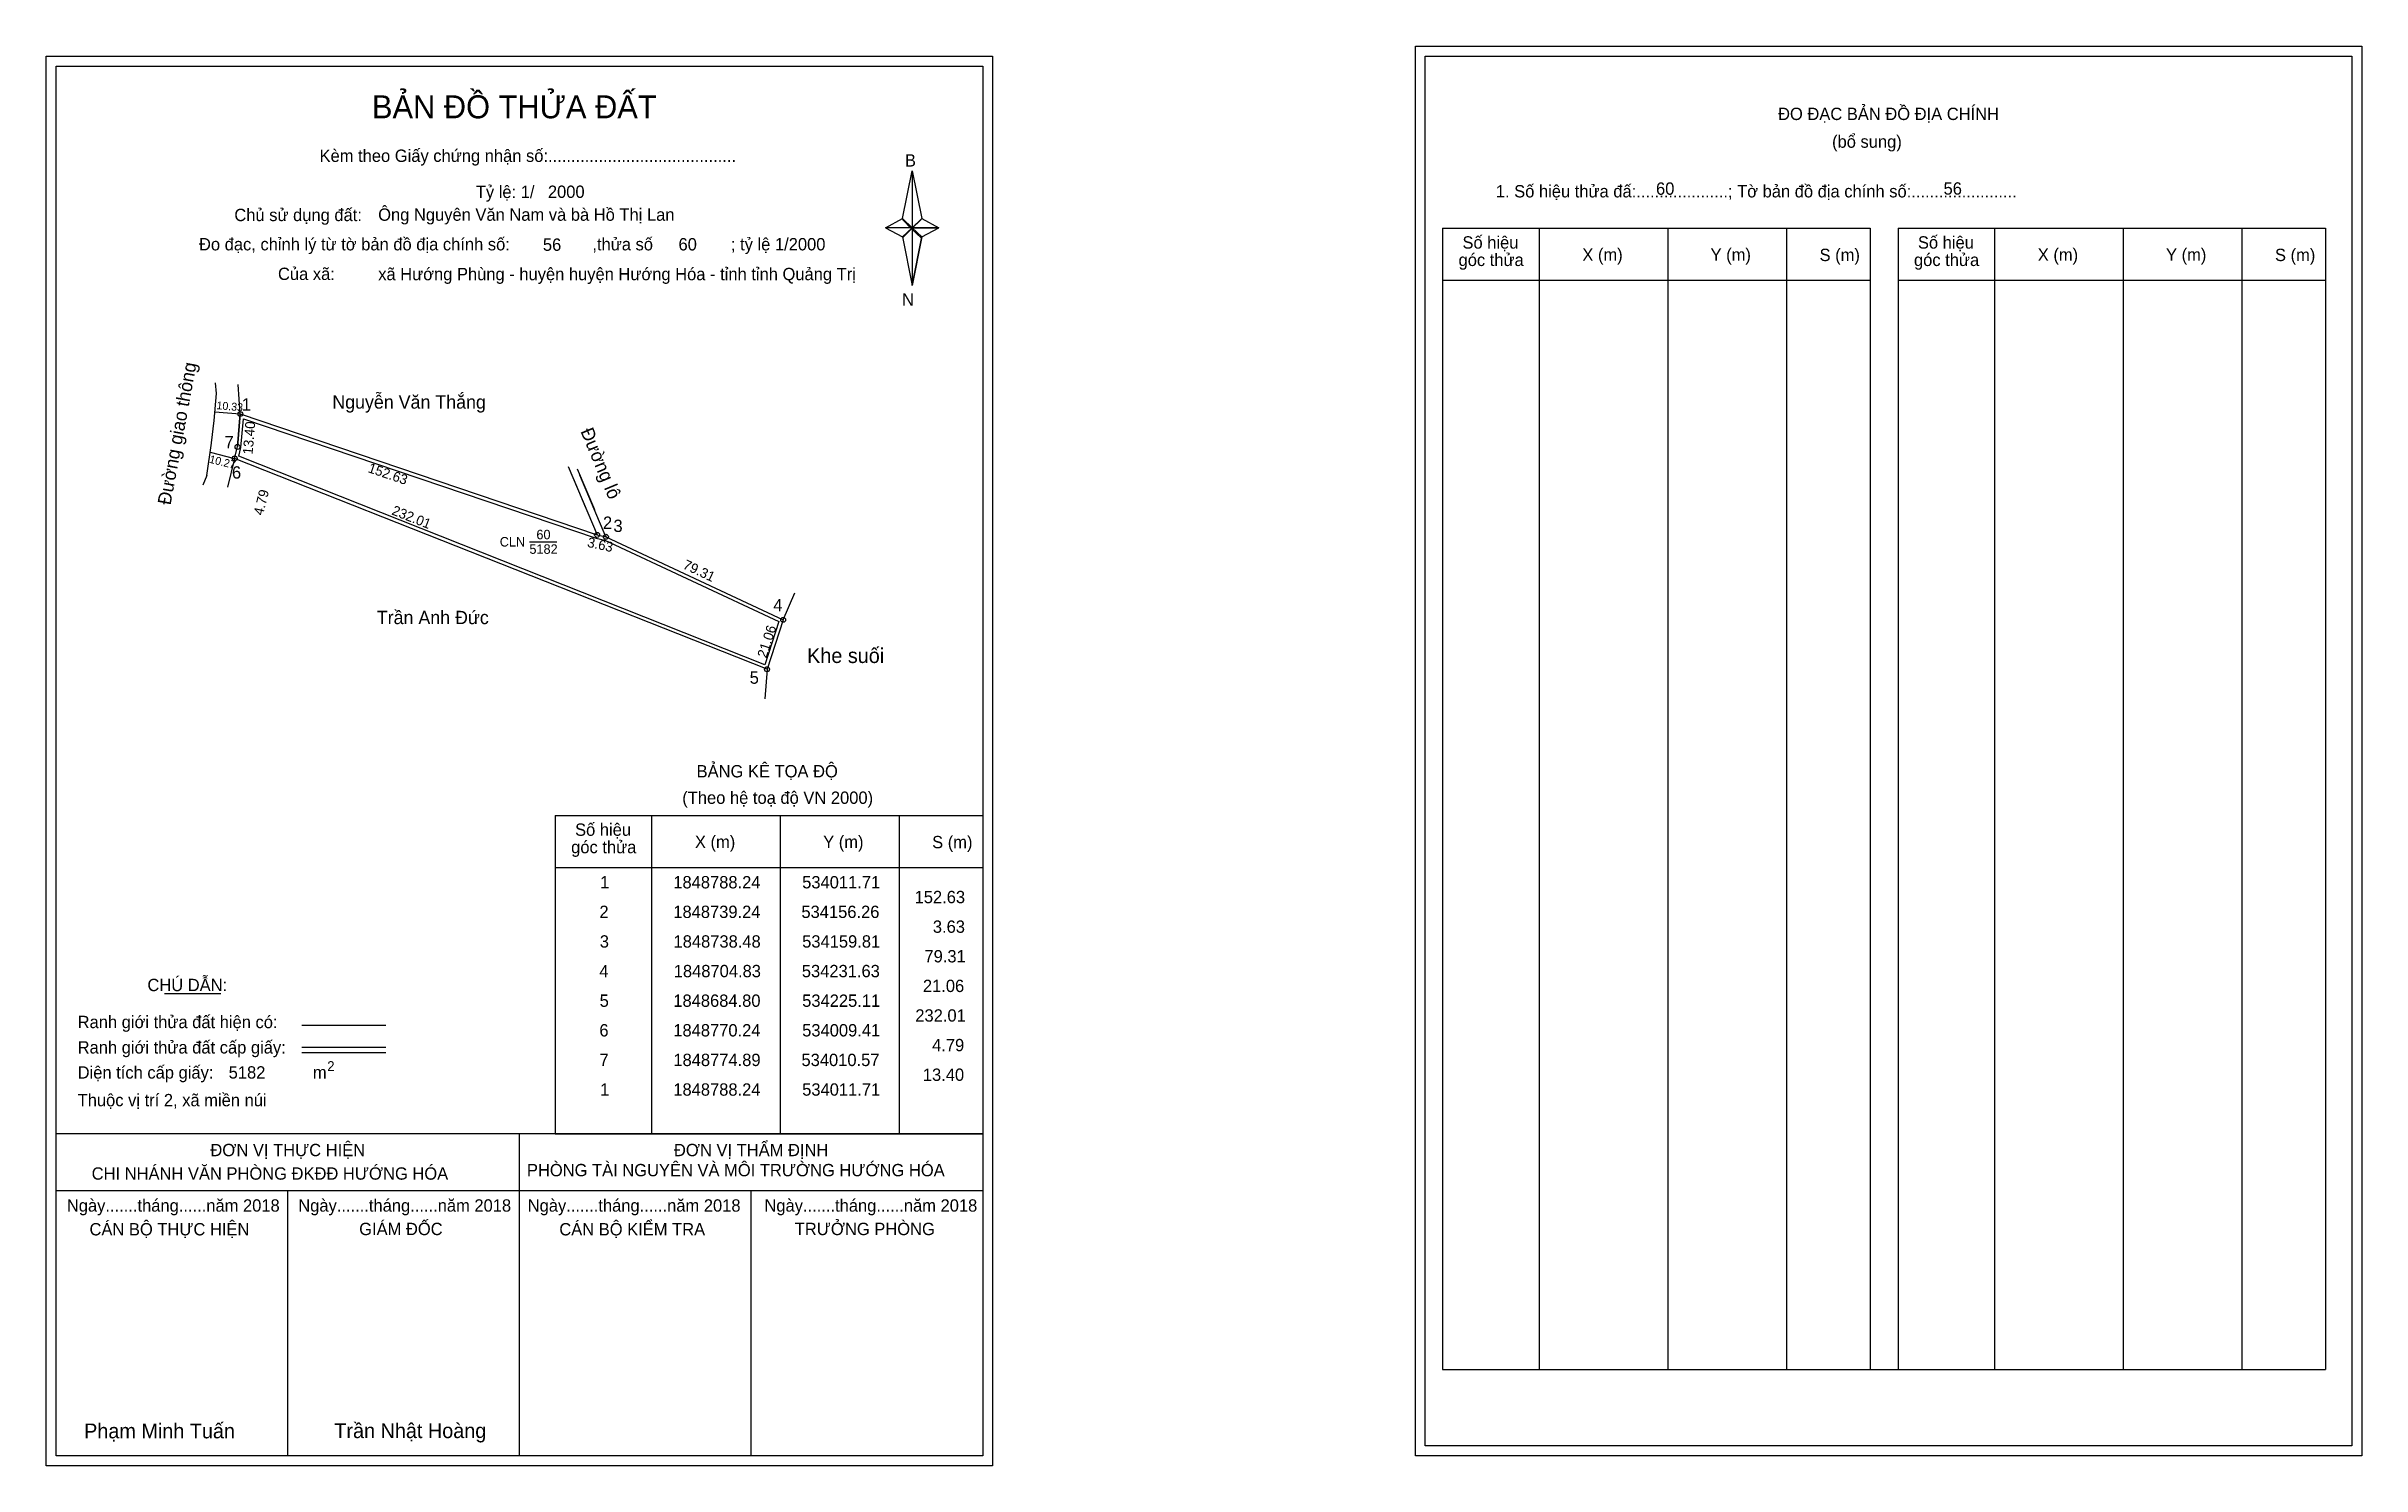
# Model space of a CAD drawing. Extents: x 533933 to 534871, y 1848362 to 1848937.
import ezdxf

# ---------------------------------------------------------------- set-up
doc = ezdxf.new("R2010")
doc.units = 0
for name, color, linetype in [('Level 1', 7, 'Continuous'), ('Level 10', 7, 'Continuous'), ('Level 11', 7, 'Continuous'), ('Level 13', 7, 'Continuous'), ('Level 23', 7, 'Continuous'), ('Level 27', 7, 'Continuous'), ('Level 3', 7, 'Continuous'), ('Level 36', 7, 'Continuous'), ('Level 49', 7, 'Continuous'), ('Level 5', 7, 'Continuous'), ('Level 53', 7, 'Continuous'), ('Level 55', 7, 'Continuous'), ('Level 6', 7, 'Continuous'), ('Level 60', 7, 'Continuous'), ('Level 63', 7, 'Continuous'), ('Level 9', 7, 'Continuous')]:
    doc.layers.add(name, color=color, linetype=linetype)

msp = doc.modelspace()

# ---------------------------------------------------------------- linework, layer by layer
at = {"layer": 'Level 1'}
for p, q in [((533937.11, 1848929.23), (533937.11, 1848929.23)), ((534491.76, 1848933.23), (534491.76, 1848933.23)), ((534279.96, 1848867.46), (534283.89, 1848886.74)), ((534283.89, 1848886.74), (534283.89, 1848863.69)), ((534283.89, 1848886.74), (534287.83, 1848867.46)), ((534273.07, 1848863.69), (534279.96, 1848867.46)), ((534279.96, 1848867.46), (534283.89, 1848863.69)), ((534283.6, 1848863.25), (534279.96, 1848867.02)), ((534283.89, 1848863.69), (534279.96, 1848860.01)), ((534283.6, 1848863.25), (534279.96, 1848859.57)), ((534279.96, 1848859.57), (534283.6, 1848863.25)), ((534287.53, 1848867.02), (534283.6, 1848863.25)), ((534283.6, 1848863.25), (534287.53, 1848867.02)), ((534287.53, 1848859.57), (534283.6, 1848863.25)), ((534287.83, 1848867.46), (534283.89, 1848863.69)), ((534283.89, 1848863.69), (534283.89, 1848840.29)), ((534283.89, 1848863.69), (534294.71, 1848863.69)), ((534283.89, 1848863.69), (534287.83, 1848860.01)), ((534287.83, 1848860.01), (534294.71, 1848863.69)), ((534498.82, 1848863.52), (534672.03, 1848863.52)), ((534538, 1848400.99), (534538, 1848863.52)), ((534590.15, 1848400.99), (534590.15, 1848863.52)), ((534638.09, 1848863.52), (534638.09, 1848400.99)), ((534672.03, 1848863.52), (534672.03, 1848400.99)), ((534683.34, 1848863.52), (534856.54, 1848863.52)), ((534722.52, 1848400.99), (534722.52, 1848863.52)), ((534774.66, 1848400.99), (534774.66, 1848863.52)), ((534822.61, 1848863.52), (534822.61, 1848400.99)), ((534856.54, 1848863.52), (534856.54, 1848400.99)), ((534279.96, 1848860.01), (534283.89, 1848840.29)), ((534287.83, 1848860.01), (534283.89, 1848840.29)), ((534498.82, 1848842.46), (534672.03, 1848842.46)), ((534683.34, 1848842.46), (534856.54, 1848842.46)), ((534139.3, 1848625.57), (534312.5, 1848625.57)), ((534178.48, 1848496.52), (534178.48, 1848625.57)), ((534230.62, 1848496.52), (534230.62, 1848625.57)), ((534278.57, 1848625.57), (534278.57, 1848496.52)), ((534139.3, 1848604.51), (534312.5, 1848604.51)), ((533980.95, 1848553.36), (534003.75, 1848553.36)), ((534036.68, 1848540.55), (534070.7, 1848540.55)), ((534036.68, 1848531.65), (534070.7, 1848531.65)), ((534036.68, 1848529.46), (534070.7, 1848529.46)), ((534150.77, 1848496.52), (533937.11, 1848496.52)), ((534312.5, 1848496.52), (534102.82, 1848496.52)), ((534124.81, 1848366.08), (534124.81, 1848496.52)), ((534139.3, 1848496.51), (534312.5, 1848496.51)), ((534312.51, 1848473.42), (533937.11, 1848473.42)), ((534030.96, 1848366.08), (534030.96, 1848473.42)), ((534218.66, 1848366.08), (534218.66, 1848473.42)), ((534498.82, 1848400.99), (534856.54, 1848400.99)), ((534312.5, 1848366.08), (534312.5, 1848366.08)), ((534867.16, 1848370.08), (534867.16, 1848370.08))]:
    msp.add_line(p, q, dxfattribs=at)
for points in [[(534279.96, 1848867.46), (534283.89, 1848886.74), (534283.89, 1848863.69)], [(534273.07, 1848863.69), (534279.96, 1848860.01), (534283.89, 1848863.69)], [(534283.89, 1848863.69), (534287.83, 1848867.46), (534294.71, 1848863.69)], [(534283.89, 1848863.69), (534283.89, 1848840.29), (534287.83, 1848860.01)]]:
    msp.add_lwpolyline(points, close=True, dxfattribs=at)
at = {"layer": 'Level 10'}
for p, q in [((534011.71, 1848788.24), (534010.57, 1848774.89)), ((534156.26, 1848739.24), (534159.81, 1848738.48))]:
    msp.add_line(p, q, dxfattribs=at)
for points in [[(534011.71, 1848788.24), (534156.26, 1848739.24), (534159.81, 1848738.48), (534231.63, 1848704.83), (534225.11, 1848684.8), (534009.41, 1848770.24), (534010.57, 1848774.89)], [(534012.95, 1848786.34), (534155.89, 1848737.89), (534159.36, 1848737.14), (534229.92, 1848704.09), (534224.24, 1848686.65), (534011.07, 1848771.09), (534011.96, 1848774.66)]]:
    msp.add_lwpolyline(points, close=True, dxfattribs=at)
at = {"layer": 'Level 11'}
for centre in [(534011.71, 1848788.24), (534011.71, 1848788.24), (534009.41, 1848770.24), (534010.57, 1848774.89), (534156.26, 1848739.24), (534159.81, 1848738.48), (534231.63, 1848704.83), (534225.11, 1848684.8)]:
    msp.add_circle(centre, 1, dxfattribs=at)
at = {"layer": 'Level 23'}
for points in [[(534000, 1848776.58), (534001.14, 1848785.65), (534002, 1848796.56), (534001.62, 1848800.9)], [(533998.1, 1848763.37), (533999.98, 1848776.42), (534000, 1848776.58)], [(533998.1, 1848763.37), (533996.54, 1848759.38)]]:
    msp.add_lwpolyline(points, dxfattribs=at)
at = {"layer": 'Level 27'}
for p, q in [((534011.71, 1848788.24), (534010.89, 1848800.21)), ((534009.41, 1848770.24), (534006.5, 1848758.6)), ((534146.5, 1848762.18), (534151.56, 1848750.28)), ((534148.21, 1848765.97), (534155.14, 1848749.54)), ((534231.63, 1848704.83), (534236.43, 1848715.83)), ((534225.11, 1848684.8), (534224.15, 1848672.84))]:
    msp.add_line(p, q, dxfattribs=at)
at = {"layer": 'Level 3'}
for p, q in [((534498.82, 1848863.52), (534498.82, 1848400.99)), ((534683.34, 1848863.52), (534683.34, 1848400.99)), ((534139.3, 1848625.57), (534139.3, 1848496.52))]:
    msp.add_line(p, q, dxfattribs=at)
at = {"layer": 'Level 5'}
for p, q in [((534001.41, 1848789.12), (534011.71, 1848788.24)), ((533999.45, 1848772.73), (534009.41, 1848770.24)), ((534144.5, 1848766.9), (534156.26, 1848739.24)), ((534159.81, 1848738.48), (534149.31, 1848763.38))]:
    msp.add_line(p, q, dxfattribs=at)
at = {"layer": 'Level 63'}
for points in [[(534487.76, 1848937.23), (534871.16, 1848937.23), (534871.16, 1848366.08), (534487.76, 1848366.08)], [(533933.11, 1848933.23), (534316.51, 1848933.23), (534316.51, 1848362.08), (533933.11, 1848362.08)], [(533937.11, 1848929.23), (534312.51, 1848929.23), (534312.51, 1848366.08), (533937.11, 1848366.08)], [(534491.76, 1848933.23), (534867.16, 1848933.23), (534867.16, 1848370.08), (534491.76, 1848370.08)]]:
    msp.add_lwpolyline(points, close=True, dxfattribs=at)
at = {"layer": 'Level 9'}
msp.add_line((534128.85, 1848736.45), (534139.97, 1848736.45), dxfattribs=at)

# ---------------------------------------------------------------- texts
at = {"layer": 'Level 1'}
for s, height, p in [('BẢN ĐỒ THỬA ĐẤT', 9.3313, (534065.04, 1848908.04)), ('ĐO ĐẠC BẢN ĐỒ ĐỊA CHÍNH', 5, (534634.71, 1848907.35)), ('(bổ sung)', 5, (534656.59, 1848896.11)), ('Kèm theo Giấy chứng nhận số:.........................................', 5, (534043.81, 1848890.38)), ('B', 5, (534280.98, 1848888.5)), ('1. Số hiệu thửa đấ:....................; Tờ bản đồ địa chính số:.......................', 5, (534520.37, 1848875.99)), ('Chủ sử dụng đất:', 5, (534009.29, 1848866.39)), ('Số hiệu', 5, (534506.85, 1848855.25)), ('Số hiệu', 5, (534691.37, 1848855.25)), ('Đo đạc, chỉnh lý từ tờ bản đồ địa chính số:                  ,thửa số                 ; tỷ lệ 1/2000', 5, (533994.97, 1848854.53)), ('góc thửa', 5, (534505.27, 1848848.19)), ('X (m)', 5, (534555.42, 1848850.3)), ('Y (m)', 5, (534607.37, 1848850.3)), ('S (m)', 5, (534651.53, 1848850.2)), ('góc thửa', 5, (534689.78, 1848848.19)), ('X (m)', 5, (534739.93, 1848850.3)), ('Y (m)', 5, (534791.89, 1848850.3)), ('S (m)', 5, (534836.04, 1848850.2)), ('Của xã:', 5, (534026.97, 1848842.53)), ('N', 5, (534279.78, 1848832.16)), ('BẢNG KÊ TỌA ĐỘ', 5, (534196.57, 1848640.98)), ('(Theo hệ toạ độ VN 2000)', 5, (534190.76, 1848630.26)), ('Số hiệu', 5, (534147.33, 1848617.31)), ('X (m)', 5, (534195.89, 1848612.36)), ('Y (m)', 5, (534247.85, 1848612.36)), ('S (m)', 5, (534292, 1848612.26)), ('góc thửa', 5, (534145.75, 1848610.25)), ('CHÚ DẪN:', 5, (533974.07, 1848554.37)), ('Ranh giới thửa đất hiện có:', 5, (533945.81, 1848539.37)), ('Ranh giới thửa đất cấp giấy:', 5, (533945.81, 1848529.09)), ('Diện tích cấp giấy:', 5, (533945.81, 1848518.93)), ('m', 5, (534041.12, 1848518.97)), ('2', 4, (534046.91, 1848521.99)), ('Thuộc vị trí 2, xã miền núi', 5, (533945.81, 1848507.72)), ('ĐƠN VỊ THỰC HIỆN', 5, (533999.58, 1848487.49)), ('PHÒNG TÀI NGUYÊN VÀ MÔI TRƯỜNG HƯỚNG HÓA', 5, (534127.83, 1848479.35)), ('ĐƠN VỊ THẨM ĐỊNH', 5, (534187.38, 1848487.49)), ('CHI NHÁNH VĂN PHÒNG ĐKĐĐ HƯỚNG HÓA', 5, (533951.49, 1848477.97)), ('Ngày.......tháng......năm 2018', 5, (533941.44, 1848465.02)), ('Ngày.......tháng......năm 2018', 5, (534035.19, 1848465.02)), ('Ngày.......tháng......năm 2018', 5, (534128.14, 1848465.02)), ('Ngày.......tháng......năm 2018', 5, (534224.05, 1848465.02)), ('CÁN BỘ THỰC HIỆN', 5, (533950.61, 1848455.39)), ('GIÁM ĐỐC', 5, (534059.87, 1848455.51)), ('CÁN BỘ KIỂM TRA', 5, (534140.95, 1848455.39)), ('TRƯỞNG PHÒNG', 5, (534236.33, 1848455.51)), ('Phạm Minh Tuấn', 6, (533948.43, 1848373.16)), ('Trần Nhật Hoàng', 6, (534049.81, 1848373.26))]:
    msp.add_text(s, height=height, dxfattribs=at).set_placement(p)
at = {"layer": 'Level 11'}
msp.add_text('Tỷ lệ: 1/', height=5, dxfattribs=at).set_placement((534107.12, 1848875.75))
at = {"layer": 'Level 13'}
for s, p in [('60', (534131.67, 1848737.47)), ('CLN', (534116.82, 1848734.53)), ('5182', (534128.85, 1848731.58))]:
    msp.add_text(s, height=3.84, dxfattribs=at).set_placement(p)
at = {"layer": 'Level 36'}
for s, rotation, p in [('Đường giao thông', 79.57469, (533983.43, 1848751.1)), ('Đường lô', 292.67805, (534149.43, 1848781.28))]:
    msp.add_text(s, height=5.4, rotation=rotation, dxfattribs=at).set_placement(p)
msp.add_text('Khe suối', height=6, dxfattribs=at).set_placement((534241.34, 1848687.33))
at = {"layer": 'Level 49'}
for s, rotation, p in [('13.40', 85.11917, (534016.65, 1848771.69)), ('152.63', 341.27421, (534063.14, 1848764.72)), ('4.79', 75.99275, (534020.86, 1848746.92)), ('232.01', 338.3912, (534072.76, 1848747.61)), ('3.63', 347.91627, (534152.05, 1848734.42)), ('79.31', 334.89539, (534190.71, 1848725.77)), ('21.06', 71.96932, (534224.83, 1848689.1))]:
    msp.add_text(s, height=4, rotation=rotation, dxfattribs=at).set_placement(p)
at = {"layer": 'Level 5'}
for s, rotation, p in [('10.33', 355.11917, (534001.98, 1848790.2)), ('10.27', 345.94279, (533998.91, 1848768.53))]:
    msp.add_text(s, height=3.2, rotation=rotation, dxfattribs=at).set_placement(p)
at = {"layer": 'Level 53'}
for s, p in [('1', (534157.5, 1848596.01)), ('1848788.24', (534187.13, 1848596.01)), ('534011.71', (534239.34, 1848596.01)), ('2', (534157.2, 1848584.01)), ('1848739.24', (534187.13, 1848584.01)), ('534156.26', (534239.03, 1848584.01)), ('152.63', (534284.89, 1848590.01)), ('3.63', (534292.28, 1848578.01)), ('3', (534157.35, 1848572.01)), ('1848738.48', (534187.22, 1848572.01)), ('534159.81', (534239.34, 1848572.01)), ('79.31', (534288.88, 1848566.01)), ('4', (534157.17, 1848560.01)), ('1848704.83', (534187.31, 1848560.01)), ('534231.63', (534239.2, 1848560.01)), ('5', (534157.29, 1848548.01)), ('1848684.80', (534187.14, 1848548.01)), ('534225.11', (534239.34, 1848548.01)), ('21.06', (534288.25, 1848554.01)), ('232.01', (534285.18, 1848542.01)), ('6', (534157.18, 1848536.01)), ('1848770.24', (534187.13, 1848536.01)), ('534009.41', (534239.34, 1848536.01)), ('4.79', (534291.98, 1848530.01)), ('7', (534157.21, 1848524.01)), ('1848774.89', (534187.16, 1848524.01)), ('534010.57', (534239.06, 1848524.01)), ('13.40', (534288.23, 1848518.01)), ('1', (534157.5, 1848512.01)), ('1848788.24', (534187.13, 1848512.01)), ('534011.71', (534239.34, 1848512.01))]:
    msp.add_text(s, height=5, dxfattribs=at).set_placement(p)
at = {"layer": 'Level 55'}
for s, height, p in [('1', 0.8, (534011.49, 1848788.24)), ('53', 0.22, (534011.56, 1848788.02)), ('53', 0.22, (534011.56, 1848788.02)), ('0', 0.22, (534011.63, 1848788.02)), ('0', 0.22, (534011.63, 1848788.02)), ('6', 0.8, (534009.14, 1848770.24)), ('61', 0.22, (534009.27, 1848770.02)), ('0', 0.22, (534009.33, 1848770.02)), ('0', 0.22, (534009.33, 1848770.02)), ('7', 0.8, (534010.3, 1848774.89)), ('0', 0.22, (534010.49, 1848774.67)), ('0', 0.22, (534010.49, 1848774.67)), ('2', 0.8, (534155.99, 1848739.24)), ('53', 0.22, (534156.11, 1848739.02)), ('53', 0.22, (534156.11, 1848739.02)), ('0', 0.22, (534156.18, 1848739.02)), ('3', 0.8, (534159.56, 1848738.48)), ('0', 0.22, (534159.73, 1848738.26)), ('4', 0.8, (534231.35, 1848704.83)), ('0', 0.22, (534231.55, 1848704.61)), ('5', 0.8, (534224.85, 1848684.8)), ('61', 0.22, (534224.97, 1848684.58)), ('0', 0.22, (534225.03, 1848684.58))]:
    msp.add_text(s, height=height, dxfattribs=at).set_placement(p)
at = {"layer": 'Level 6'}
for s, p in [('2000', (534136.32, 1848875.79)), ('60', (534585.27, 1848877.07)), ('56', (534701.76, 1848877.11)), ('Ông Nguyên Văn Nam và bà Hồ Thị Lan', (534067.56, 1848866.53)), ('56', (534134.3, 1848854.35)), ('60', (534189.24, 1848854.51)), ('xã Hướng Phùng - huyện huyện Hướng Hóa - tỉnh tỉnh Quảng Trị', (534067.58, 1848842.44)), ('5182', (534006.99, 1848518.94))]:
    msp.add_text(s, height=5, dxfattribs=at).set_placement(p)
at = {"layer": 'Level 60'}
for s, p in [('Nguyễn Văn Thắng', (534048.97, 1848790.4)), ('Trần Anh Đức', (534067, 1848703.08))]:
    msp.add_text(s, height=5.4, dxfattribs=at).set_placement(p)
at = {"layer": 'Level 9'}
for s, p in [('1', (534012.33, 1848789.64)), ('7', (534005.33, 1848774.34)), ('6', (534008.32, 1848762.05)), ('2', (534158.64, 1848741.68)), ('3', (534162.88, 1848740.42)), ('4', (534227.65, 1848708.32)), ('5', (534218.07, 1848678.92))]:
    msp.add_text(s, height=5, dxfattribs=at).set_placement(p)

doc.saveas('drawing.dxf')
